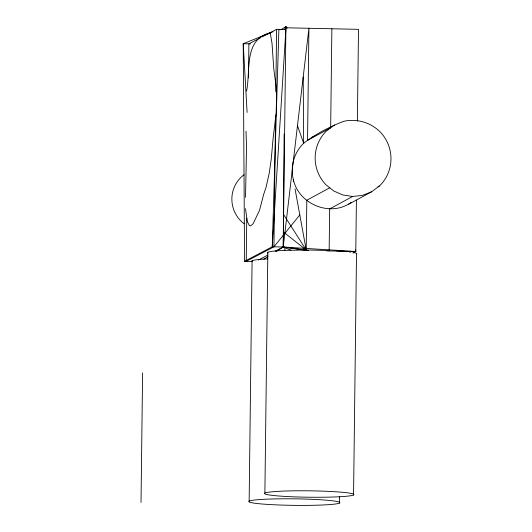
<?xml version="1.0" encoding="UTF-8"?>
<svg xmlns="http://www.w3.org/2000/svg" width="532" height="532" viewBox="0 0 532 532"><rect width="100%" height="100%" fill="white"/><g stroke="black" fill="none" stroke-linecap="round" stroke-linejoin="round"><path stroke-width="0.8" d="M284.128 134.064L283.224 247.008L276.288 251.37M284.966 29.426L284.979 27.764L285.917 26.6L287.154 28.143M141.02 502.414L142.603 372.885M246.762 218.187L246.236 261.352L273.94 246.808L299.802 214.928M248.477 77.891L248.896 43.857L260.574 37.719M249.149 501.131L252.082 260.76M264.883 493.078L267.829 252.281M273.94 246.808L275.543 115.524M275.835 91.484L276.6 29.307L285.884 29.506L272.251 246.768L244.547 261.318L243.224 43.724L273.009 31.734M281.062 29.652L285.917 26.6L283.224 247.008L275.204 251.217M267.855 253.119A44.708 3.199 0.7 0 1 284.853 250.366L284.886 247.879M308.666 250.506L306.206 250.452L306.818 200.232L329.754 187.803M329.155 250.944L329.674 208.916L352.603 196.481L362.432 195.39L371.622 191.779L379.549 185.887A38.231 37.825 61.5 0 0 380.207 131.969C370.777 122.48 356.766 118.323 343.705 121.316C329.521 126.822 315.755 133.984 303.659 143.254A38.231 37.825 61.5 0 0 292.248 169.156M330.665 127.673L331.875 28.768M339.509 503.066A45.559 3.259 0.7 0 0 276.786 498.876A45.559 3.259 0.7 0 0 266.692 504.349A45.559 3.259 0.7 0 0 339.509 503.066L339.596 496.436M352.896 253.086L355.788 251.516L356.413 200.112M357.384 121.11L358.502 29.34L284.979 27.764M353.561 494.973A44.708 3.199 0.7 0 0 292.008 490.863A44.708 3.199 0.7 0 0 282.1 496.236A44.708 3.199 0.7 0 0 353.561 494.973L356.5 254.176A44.708 3.199 0.7 0 0 353.421 252.501M245.525 197.372L246.542 146.825L246.03 131.271M278.894 29.36L272.251 246.768L283.224 247.008L355.788 251.516L355.595 249.867M246.569 91.058C250.752 70.736 243.476 39.308 270.243 32.771L272.038 43.538L273.761 68.808L276.028 85.818L276.547 96.485L276.168 112.957L273.109 138.38L271.234 159.234L269.239 173.113L266.04 187.417L263.653 194.453L259.503 210.386L253.166 223.653L250.692 225.821L249.495 225.761L247.28 221.498L245.505 208.624M334.515 124.927L326.588 130.819A38.231 37.825 61.5 0 0 325.93 184.744L333.71 190.968L342.808 194.971L352.603 196.481M292.228 169.981A38.231 37.825 61.5 0 0 293.398 179.876C298.884 204.368 330.871 217.495 351.273 202.293M263.805 259.23L267.968 256.61M330.485 127.926L307.549 140.362L308.919 28.276L283.224 247.008L290.858 250.18M377.933 186.798L379.369 186.02M348.693 204.215L371.622 191.779M262.03 36.954L276.6 29.307M258.439 260.022L267.915 255.047M311.586 137.362L314.651 136.159M284.853 250.366L306.213 249.987L329.162 250.479M250.446 43.883L243.224 43.724L247.101 112.471M326.701 250.891L355.788 251.516M244.547 261.318L252.427 261.491M306.206 250.452L283.224 247.008L306.213 249.987L295.034 188.84M283.41 231.992L306.213 249.987L283.623 214.542M285.917 26.6L286.568 28.13M297.474 125.698L303.659 143.254L303.2 76.987M293.398 179.876L293.697 181.505M252.115 261.611A45.559 3.259 0.7 0 1 267.762 258.891M336.35 250.831A44.708 3.199 0.7 0 1 347.562 251.709M349.265 251.895A44.708 3.199 0.7 0 1 350.821 252.095M244.095 223.739A30.657 30.331 61.5 0 1 244.055 174.729"/></g></svg>
